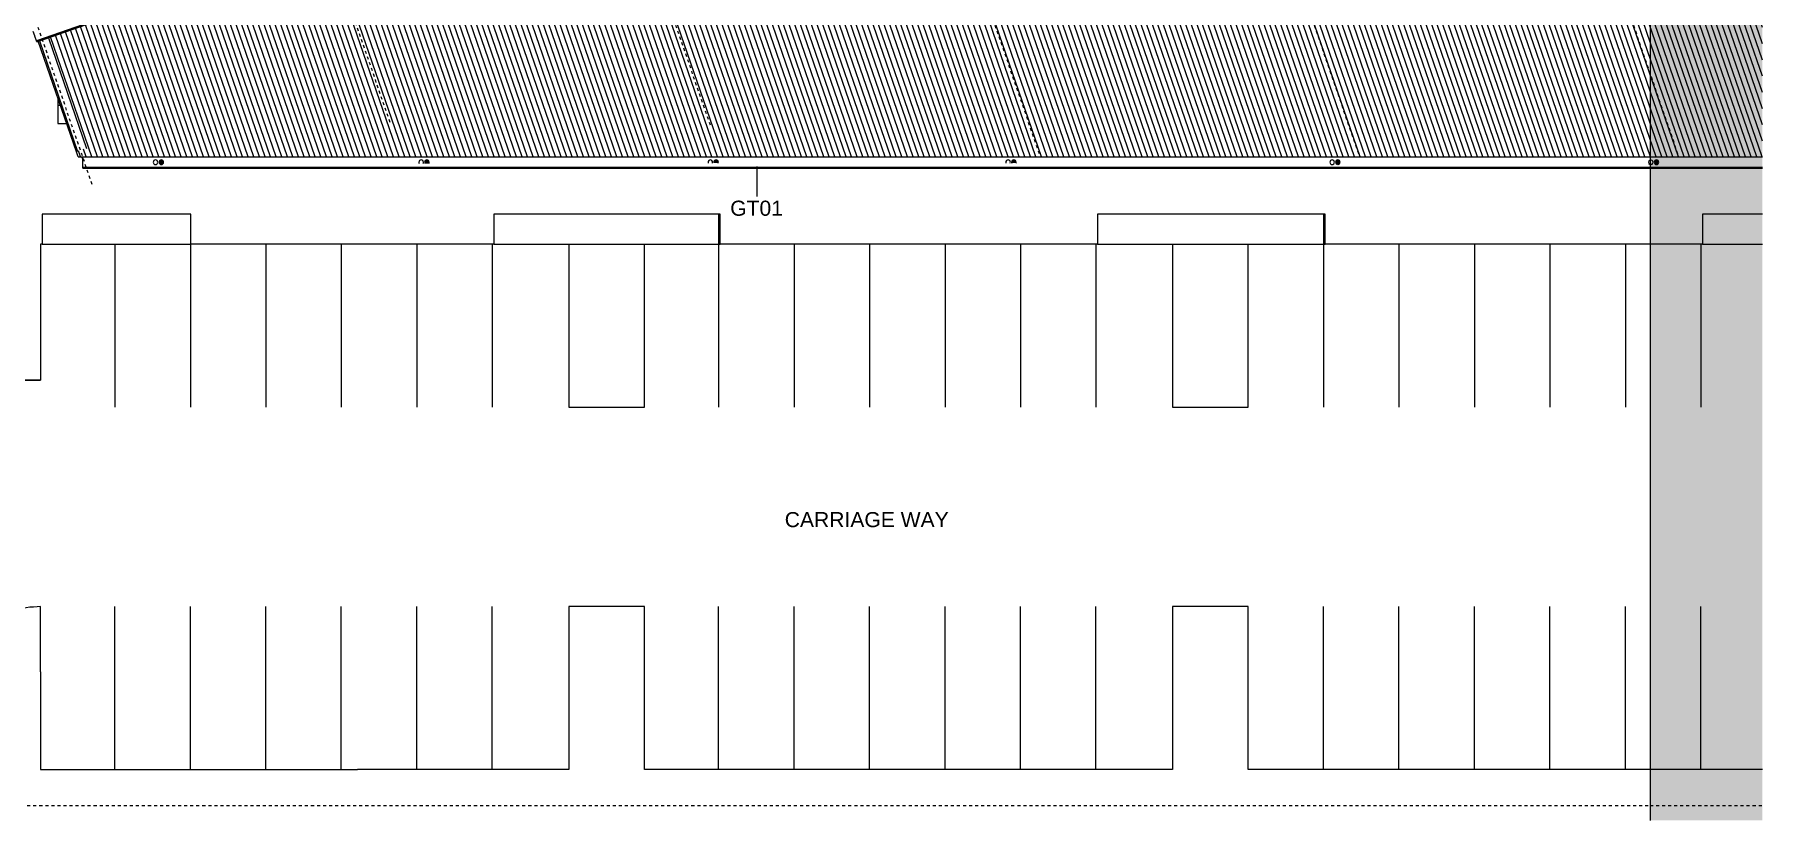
# Model space of a CAD drawing. Header units: metres. Extents: x -2477 to -2336, y 3945 to 4052.
# Drawn here: x -2397.1 to -2339.8, y 3945.5 to 3971.5 of the extents above; entities that cross this region are included whole.
import ezdxf

# ---------------------------------------------------------------- set-up
doc = ezdxf.new("R2010")
doc.units = ezdxf.units.M
doc.linetypes.add('AEC_Double Dash', pattern=[0.039, 0.015, -0.004, 0.006, -0.004, 0.006, -0.004])
doc.linetypes.add('Grid Line', pattern=[0.021, 0.012, -0.003, 0.003, -0.003])
for name, color, linetype, lineweight in [('A-CLNG', 13, 'Continuous', 5), ('A-CLNG-PATT', 13, 'Continuous', 5), ('A-DETL', 90, 'Continuous', 13), ('A-DETL-GENF', 92, 'Continuous', 5), ('A-FLOR', 192, 'Continuous', 5), ('A-GENM', 13, 'Continuous', 5), ('A-GENM-IDEN', 13, 'Continuous', 5), ('A-ROOF', 132, 'Continuous', 5), ('A-ROOF-PATT', 132, 'Continuous', 5), ('A-WALL', 113, 'Continuous', 5), ('C-PROP-LINE', 91, 'AEC_Double Dash', 13), ('C-TOPO', 7, 'Continuous', 5), ('G-ANNO-TEXT', 231, 'Continuous', 5), ('P-SANR-FIXT', 6, 'Continuous', 5), ('S-FNDN', 32, 'Continuous', 5), ('S-GRID', 1, 'Continuous', 5)]:
    doc.layers.add(name, color=color, linetype=linetype, lineweight=lineweight)
doc.styles.add('Arial', font='arial.ttf', dxfattribs={"height": 0.5})

# ---------------------------------------------------------------- blocks, each defined once
blk = doc.blocks.new('Downpipe - L Spreader - Default-3252573-ROOF - Part A')
at = {"layer": 'P-SANR-FIXT'}
blk.add_hatch(color=211, dxfattribs=at).paths.add_polyline_path([(-0.04, 2.375), (-0.059, 2.372), (-0.077, 2.365), (-0.093, 2.353), (-0.105, 2.337), (-0.112, 2.319), (-0.115, 2.3), (-0.112, 2.281), (-0.105, 2.262), (-0.093, 2.247), (-0.077, 2.235), (-0.059, 2.228), (-0.04, 2.225), (-0.02, 2.228), (-0.002, 2.235), (0.013, 2.247), (0.025, 2.262), (0.033, 2.281), (0.035, 2.3), (0.033, 2.319), (0.025, 2.337), (0.013, 2.353), (-0.002, 2.365), (-0.02, 2.372)])
for start, end in [(0, 180), (180, 0)]:
    blk.add_arc((-0.04, 2.3), 0.075, start, end, dxfattribs=at)
blk = doc.blocks.new('Downpipe - L Spreader - Default-3252578-ROOF - Part A')
at = {"layer": 'P-SANR-FIXT'}
blk.add_hatch(color=211, dxfattribs=at).paths.add_polyline_path([(-0.049, 2.374), (-0.059, 2.372), (-0.077, 2.365), (-0.093, 2.353), (-0.105, 2.337), (-0.112, 2.319), (-0.115, 2.3), (-0.112, 2.281), (-0.105, 2.262), (-0.093, 2.247), (-0.077, 2.235), (-0.059, 2.228), (-0.04, 2.225), (-0.02, 2.228), (-0.002, 2.235), (0.013, 2.247), (0.025, 2.262), (0.033, 2.281), (0.035, 2.3), (0.033, 2.319), (0.025, 2.337), (0.013, 2.353), (-0.002, 2.365), (-0.027, 2.373)])
for start, end in [(97.2228, 180), (180, 0), (0, 79.8387)]:
    blk.add_arc((-0.04, 2.3), 0.075, start, end, dxfattribs=at)
blk = doc.blocks.new('Downpipe - L Spreader - Default-3252579-ROOF - Part A')
at = {"layer": 'P-SANR-FIXT'}
blk.add_hatch(color=211, dxfattribs=at).paths.add_polyline_path([(-0.109, 2.328), (-0.112, 2.319), (-0.115, 2.3), (-0.112, 2.281), (-0.105, 2.262), (-0.093, 2.247), (-0.077, 2.235), (-0.059, 2.228), (-0.04, 2.225), (-0.02, 2.228), (-0.002, 2.235), (0.013, 2.247), (0.025, 2.262), (0.033, 2.281), (0.035, 2.3), (0.03, 2.325), (-0.103, 2.328)])
for start, end in [(157.6524, 180), (180, 0), (0, 19.7856)]:
    blk.add_arc((-0.04, 2.3), 0.075, start, end, dxfattribs=at)
blk = doc.blocks.new('Downpipe - L Spreader - Default-3252580-ROOF - Part A')
at = {"layer": 'P-SANR-FIXT'}
blk.add_hatch(color=211, dxfattribs=at).paths.add_polyline_path([(-0.109, 2.327), (-0.112, 2.319), (-0.115, 2.3), (-0.112, 2.281), (-0.105, 2.262), (-0.093, 2.247), (-0.077, 2.235), (-0.059, 2.228), (-0.04, 2.225), (-0.02, 2.228), (-0.002, 2.235), (0.013, 2.247), (0.025, 2.262), (0.033, 2.281), (0.035, 2.3), (0.031, 2.323), (-0.105, 2.326)])
for start, end in [(159.1214, 180), (180, 0), (0, 18.2893)]:
    blk.add_arc((-0.04, 2.3), 0.075, start, end, dxfattribs=at)
blk = doc.blocks.new('Downpipe - L Spreader - Default-3252581-ROOF - Part A')
at = {"layer": 'P-SANR-FIXT'}
blk.add_hatch(color=211, dxfattribs=at).paths.add_polyline_path([(-0.1, 2.344), (-0.105, 2.337), (-0.112, 2.319), (-0.115, 2.3), (-0.112, 2.281), (-0.105, 2.262), (-0.093, 2.247), (-0.077, 2.235), (-0.059, 2.228), (-0.04, 2.225), (-0.02, 2.228), (-0.002, 2.235), (0.013, 2.247), (0.025, 2.262), (0.033, 2.281), (0.035, 2.3), (0.033, 2.319), (0.022, 2.341), (-0.097, 2.344)])
for start, end in [(144.1151, 180), (180, 0), (0, 33.2492)]:
    blk.add_arc((-0.04, 2.3), 0.075, start, end, dxfattribs=at)
blk = doc.blocks.new('Downpipe - L Spreader - Default-3252583-ROOF - Part A')
at = {"layer": 'P-SANR-FIXT'}
blk.add_hatch(color=211, dxfattribs=at).paths.add_polyline_path([(-0.04, 2.375), (-0.059, 2.372), (-0.077, 2.365), (-0.093, 2.353), (-0.105, 2.337), (-0.112, 2.319), (-0.115, 2.3), (-0.112, 2.281), (-0.105, 2.262), (-0.093, 2.247), (-0.077, 2.235), (-0.059, 2.228), (-0.04, 2.225), (-0.02, 2.228), (-0.002, 2.235), (0.013, 2.247), (0.025, 2.262), (0.033, 2.281), (0.035, 2.3), (0.033, 2.319), (0.025, 2.337), (0.013, 2.353), (-0.002, 2.365), (-0.02, 2.372)])
for start, end in [(0, 180), (180, 0)]:
    blk.add_arc((-0.04, 2.3), 0.075, start, end, dxfattribs=at)
blk = doc.blocks.new('Downpipe - L Spreader - Default-V7-ROOF - Part A')
at = {"layer": 'P-SANR-FIXT'}
for start, end in [(71.6802, 180), (180, 288.3198), (0, 71.2952), (288.7048, 0)]:
    blk.add_arc((-0.04, 2.3), 0.075, start, end, dxfattribs=at)
blk = doc.blocks.new('Downpipe - L Spreader - Default-V8-ROOF - Part A')
at = {"layer": 'P-SANR-FIXT'}
for start, end in [(0, 180), (180, 0)]:
    blk.add_arc((-0.04, 2.3), 0.075, start, end, dxfattribs=at)
blk = doc.blocks.new('Downpipe - L Spreader - Default-V9-ROOF - Part A')
at = {"layer": 'P-SANR-FIXT'}
for start, end in [(154.5914, 180), (180, 0), (0, 22.9036)]:
    blk.add_arc((-0.04, 2.3), 0.075, start, end, dxfattribs=at)
blk = doc.blocks.new('Downpipe - L Spreader - Default-V10-ROOF - Part A')
at = {"layer": 'P-SANR-FIXT'}
for start, end in [(156.0605, 180), (180, 0), (0, 21.4072)]:
    blk.add_arc((-0.04, 2.3), 0.075, start, end, dxfattribs=at)
blk = doc.blocks.new('Downpipe - L Spreader - Default-V11-ROOF - Part A')
at = {"layer": 'P-SANR-FIXT'}
for start, end in [(150, 180), (180, 0), (0, 30)]:
    blk.add_arc((-0.04, 2.3), 0.075, start, end, dxfattribs=at)
blk = doc.blocks.new('Downpipe - L Spreader - Default-V12-ROOF - Part A')
at = {"layer": 'P-SANR-FIXT'}
for start, end in [(0, 180), (180, 0)]:
    blk.add_arc((-0.04, 2.3), 0.075, start, end, dxfattribs=at)
blk = doc.blocks.new('Structural Foundations - Area 5 - Structural Foundations - Area 51-1595934-ROOF - Part A')
at = {"layer": 'S-FNDN'}
blk.add_line((-2396.288, 3969.147), (-2396.204, 3969.147), dxfattribs=at)
blk = doc.blocks.new('Roofs 1 - Roofs 1-2640243-ROOF - Part A')
at = {"layer": 'A-ROOF'}
for p, q in [((-2340.686, 3990.978), (-2343.541, 3989.979)), ((-2340.686, 3990.976), (-2343.541, 3989.977)), ((-2343.541, 3989.95), (-2340.677, 3990.952)), ((-2343.542, 3989.979), (-2396.992, 3971.279)), ((-2343.542, 3989.977), (-2396.991, 3971.277)), ((-2396.983, 3971.253), (-2343.542, 3989.95)), ((-2397.05, 3971.444), (-2397.103, 3971.596)), ((-2396.992, 3971.279), (-2397.048, 3971.438)), ((-2396.991, 3971.277), (-2396.992, 3971.279)), ((-2396.985, 3971.258), (-2396.991, 3971.277))]:
    blk.add_line(p, q, dxfattribs=at)
for centre, major_axis, start_param, end_param in [((-2397.05, 3971.444), (-0.00338, 0.00966), 4.049455, 4.712388), ((-2396.985, 3971.259), (-0.00213, 0.0061), 1.745819, 3.141593)]:
    blk.add_ellipse(centre, major_axis=major_axis, ratio=0.000431, start_param=start_param, end_param=end_param, dxfattribs=at)
blk = doc.blocks.new('GT01 - GT01-2642391-ROOF - Part A')
at = {"layer": 'A-GENM'}
for p, q in [((-2395.465, 3967.264), (-2395.465, 3967.432)), ((-2395.465, 3967.432), (-2395.462, 3967.432)), ((-2395.462, 3967.432), (-2395.465, 3967.432)), ((-2395.462, 3967.066), (-2395.465, 3967.258)), ((-2395.462, 3967.432), (-2395.462, 3967.434)), ((-2343.542, 3967.432), (-2395.462, 3967.432)), ((-2395.462, 3967.087), (-2395.462, 3967.089)), ((-2343.542, 3967.089), (-2395.462, 3967.089)), ((-2395.462, 3967.067), (-2395.462, 3967.087)), ((-2343.542, 3967.087), (-2395.462, 3967.087)), ((-2395.462, 3967.062), (-2343.542, 3967.062)), ((-2339.817, 3967.432), (-2343.541, 3967.432)), ((-2339.817, 3967.089), (-2343.541, 3967.089)), ((-2339.817, 3967.087), (-2343.541, 3967.087)), ((-2343.541, 3967.062), (-2339.817, 3967.062))]:
    blk.add_line(p, q, dxfattribs=at)
for centre, major_axis, start_param, end_param in [((-2395.465, 3967.264), (0, 0.0102), 1.570796, 2.233729), ((-2395.465, 3967.264), (0, 0.0122), 2.012752, 2.233729), ((-2395.462, 3967.068), (0, 0.00646), 3.141593, 4.537366), ((-2395.462, 3967.068), (0, 0.00446), 2.182758, 2.967627), ((-2395.462, 3967.068), (0, 0.00446), 3.490873, 3.752496), ((-2395.462, 3967.068), (0, 0.00446), 3.141593, 3.22925), ((-2395.462, 3967.068), (0, 0.00646), 2.452045, 2.71271)]:
    blk.add_ellipse(centre, major_axis=major_axis, ratio=0.017376, start_param=start_param, end_param=end_param, dxfattribs=at)
blk = doc.blocks.new('Area 51 Ceiling - External FC - Area 51 Ceiling - External FC-2924300-ROOF - Part A')
at = {"layer": 'A-CLNG-PATT'}
h = blk.add_hatch(dxfattribs=at)
h.set_pattern_fill('FP_1', color=256, style=0, pattern_type=2)
h.set_pattern_definition([(270, (-2340.614, 3941.042), (1.2, 0.00101), []), (0.0483, (-2340.614, 3941.042), (3e-06, 2.996), [])])
h.paths.add_polyline_path([(-2395.465, 3967.419), (-2395.465, 3967.432), (-2395.508, 3967.434), (-2395.503, 3967.419)])
at = {"layer": 'A-CLNG'}
for p, q in [((-2395.508, 3967.434), (-2395.503, 3967.419)), ((-2395.503, 3967.419), (-2395.465, 3967.419))]:
    blk.add_line(p, q, dxfattribs=at)
blk = doc.blocks.new('Family - ___-240017-ROOF - Part A')
at = {"layer": 'C-PROP-LINE'}
for p, q in [((-2401.701, 3945.944), (-2343.541, 3945.944)), ((-2343.541, 3945.944), (-2339.817, 3945.944))]:
    blk.add_line(p, q, dxfattribs=at)

msp = doc.modelspace()

# ---------------------------------------------------------------- hatches: boundary and pattern name
at = {"layer": 'A-DETL-GENF', "transparency": 33554585}
msp.add_hatch(color=7, dxfattribs=at).paths.add_polyline_path([(-2343.541, 3945.451), (-2339.817, 3945.451), (-2339.817, 4050.268), (-2343.541, 4050.268), (-2343.542, 4001.217), (-2345.559, 4000.677), (-2341.524, 3999.596), (-2343.541, 3999.055), (-2343.541, 3958.553)])
at = {"layer": 'A-ROOF-PATT'}
h = msp.add_hatch(dxfattribs=at)
h.set_pattern_fill('FP_5', color=256, style=0, pattern_type=2)
h.set_pattern_definition([(109, (-3.94, 11.442), (-0.165465751, -0.056974427), [])])
h.paths.add_polyline_path([(-2381.326, 3972.418), (-2381.332, 3972.416), (-2381.332, 3972.416)])
h.paths.add_polyline_path([(-2381.904, 3972.351), (-2381.906, 3972.35), (-2381.911, 3972.35)])
h.paths.add_polyline_path([(-2384.346, 3972.069), (-2384.353, 3972.067), (-2384.353, 3972.068)])
h.paths.add_polyline_path([(-2365.357, 3967.434), (-2339.817, 3967.434), (-2339.817, 3977.217), (-2344.617, 3976.662), (-2344.611, 3976.611), (-2344.615, 3976.611), (-2344.616, 3976.61), (-2344.781, 3976.591), (-2344.783, 3976.591), (-2344.785, 3976.591), (-2344.791, 3976.642), (-2350.349, 3975.999), (-2350.343, 3975.948), (-2350.347, 3975.948), (-2350.348, 3975.947), (-2350.513, 3975.928), (-2350.514, 3975.928), (-2350.517, 3975.928), (-2350.523, 3975.979), (-2356.081, 3975.336), (-2356.075, 3975.285), (-2356.079, 3975.286), (-2356.08, 3975.284), (-2356.245, 3975.265), (-2356.246, 3975.265), (-2356.249, 3975.265), (-2356.255, 3975.316), (-2361.813, 3974.673), (-2361.807, 3974.622), (-2361.811, 3974.623), (-2361.811, 3974.621), (-2361.977, 3974.602), (-2361.978, 3974.602), (-2361.981, 3974.602), (-2361.987, 3974.653), (-2367.545, 3974.01), (-2367.539, 3973.959), (-2367.543, 3973.96), (-2367.543, 3973.958), (-2367.709, 3973.94), (-2367.71, 3973.939), (-2367.713, 3973.939), (-2367.719, 3973.99), (-2373.277, 3973.347), (-2373.271, 3973.296), (-2373.274, 3973.297), (-2373.275, 3973.295), (-2373.441, 3973.277), (-2373.442, 3973.276), (-2373.445, 3973.276), (-2373.451, 3973.327), (-2379.008, 3972.682), (-2379.003, 3972.634), (-2379.006, 3972.634), (-2379.007, 3972.632), (-2379.173, 3972.614), (-2379.174, 3972.613), (-2379.177, 3972.613), (-2379.182, 3972.665), (-2379.372, 3972.643), (-2379.489, 3972.629), (-2379.661, 3972.61), (-2380.775, 3972.481), (-2380.793, 3972.479), (-2381.165, 3972.435), (-2384.553, 3972.043), (-2384.549, 3972.001), (-2385.097, 3971.938), (-2385.104, 3972.007), (-2385.114, 3972.093), (-2384.566, 3972.157), (-2384.558, 3972.087), (-2384.554, 3972.052), (-2379.183, 3972.673), (-2379.199, 3972.812), (-2379.195, 3972.81), (-2379.195, 3972.812), (-2379.029, 3972.83), (-2379.029, 3972.831), (-2379.025, 3972.831), (-2379.009, 3972.692), (-2373.451, 3973.335), (-2373.468, 3973.475), (-2373.463, 3973.473), (-2373.463, 3973.475), (-2373.297, 3973.493), (-2373.297, 3973.494), (-2373.293, 3973.494), (-2373.278, 3973.355), (-2367.72, 3973.998), (-2367.736, 3974.138), (-2367.732, 3974.136), (-2367.731, 3974.137), (-2367.565, 3974.156), (-2367.565, 3974.157), (-2367.562, 3974.156), (-2367.546, 3974.018), (-2361.988, 3974.661), (-2362.004, 3974.801), (-2362, 3974.798), (-2361.999, 3974.8), (-2361.833, 3974.819), (-2361.833, 3974.819), (-2361.83, 3974.819), (-2361.814, 3974.681), (-2356.256, 3975.324), (-2356.272, 3975.463), (-2356.268, 3975.461), (-2356.267, 3975.463), (-2356.101, 3975.482), (-2356.101, 3975.482), (-2356.098, 3975.482), (-2356.082, 3975.344), (-2350.524, 3975.987), (-2350.54, 3976.126), (-2350.536, 3976.124), (-2350.535, 3976.126), (-2350.37, 3976.145), (-2350.37, 3976.145), (-2350.366, 3976.145), (-2350.35, 3976.007), (-2344.792, 3976.649), (-2344.808, 3976.789), (-2344.804, 3976.787), (-2344.803, 3976.789), (-2344.638, 3976.807), (-2344.638, 3976.808), (-2344.634, 3976.808), (-2344.618, 3976.67), (-2339.817, 3977.225), (-2339.817, 3988.451), (-2340.678, 3990.952), (-2396.601, 3971.387), (-2395.339, 3967.723), (-2395.674, 3967.608), (-2395.614, 3967.434), (-2369.613, 3967.434)])

# ---------------------------------------------------------------- linework, layer by layer
at = {"layer": 'A-DETL', "lineweight": 15}
msp.add_line((-2343.541, 3999.055), (-2343.541, 3945.451), dxfattribs=at)
at = {"layer": 'A-DETL', "lineweight": 5}
for p, q in [((-2394.396, 3964.544), (-2394.396, 3959.144)), ((-2391.896, 3964.544), (-2391.896, 3959.144)), ((-2389.396, 3964.544), (-2389.396, 3959.144)), ((-2386.896, 3964.544), (-2386.896, 3959.144)), ((-2384.396, 3964.544), (-2384.396, 3959.144)), ((-2381.896, 3964.544), (-2381.896, 3959.144)), ((-2374.396, 3964.544), (-2374.396, 3959.144)), ((-2371.896, 3964.544), (-2371.896, 3959.144)), ((-2369.396, 3964.544), (-2369.396, 3959.144)), ((-2366.896, 3964.544), (-2366.896, 3959.144)), ((-2364.396, 3964.544), (-2364.396, 3959.144)), ((-2361.896, 3964.544), (-2361.896, 3959.144)), ((-2354.358, 3964.544), (-2354.358, 3959.144)), ((-2351.858, 3964.544), (-2351.858, 3959.144)), ((-2349.358, 3964.544), (-2349.358, 3959.144)), ((-2346.858, 3964.544), (-2346.858, 3959.144)), ((-2344.358, 3964.544), (-2344.358, 3959.144)), ((-2341.858, 3964.544), (-2341.858, 3959.144)), ((-2394.396, 3947.144), (-2394.396, 3952.544)), ((-2391.896, 3947.144), (-2391.896, 3952.544)), ((-2389.396, 3947.144), (-2389.396, 3952.544)), ((-2386.896, 3947.144), (-2386.896, 3952.544)), ((-2384.396, 3947.144), (-2384.396, 3952.544)), ((-2381.896, 3947.144), (-2381.896, 3952.544)), ((-2374.396, 3947.144), (-2374.396, 3952.544)), ((-2371.896, 3947.144), (-2371.896, 3952.544)), ((-2369.396, 3947.144), (-2369.396, 3952.544)), ((-2366.896, 3947.144), (-2366.896, 3952.544)), ((-2364.396, 3947.144), (-2364.396, 3952.544)), ((-2361.896, 3947.144), (-2361.896, 3952.544)), ((-2354.358, 3947.144), (-2354.358, 3952.544)), ((-2351.858, 3947.144), (-2351.858, 3952.544)), ((-2349.358, 3947.144), (-2349.358, 3952.544)), ((-2346.858, 3947.144), (-2346.858, 3952.544)), ((-2344.358, 3947.144), (-2344.358, 3952.544)), ((-2341.858, 3947.144), (-2341.858, 3952.544))]:
    msp.add_line(p, q, dxfattribs=at)
at = {"layer": 'A-FLOR'}
for p, q in [((-2396.288, 3969.391), (-2396.288, 3968.544)), ((-2396.288, 3968.544), (-2395.996, 3968.544)), ((-2391.883, 3965.544), (-2396.808, 3965.544)), ((-2396.808, 3965.544), (-2396.808, 3964.544)), ((-2391.883, 3964.544), (-2391.883, 3965.544)), ((-2374.346, 3965.544), (-2381.846, 3965.544)), ((-2381.846, 3965.544), (-2381.846, 3964.544)), ((-2374.346, 3964.544), (-2374.346, 3965.544)), ((-2361.846, 3965.544), (-2361.846, 3964.544)), ((-2354.308, 3965.544), (-2361.846, 3965.544)), ((-2354.308, 3964.544), (-2354.308, 3965.544)), ((-2341.808, 3965.544), (-2341.808, 3964.544)), ((-2339.817, 3965.544), (-2341.808, 3965.544)), ((-2396.858, 3964.544), (-2396.858, 3960.044)), ((-2396.808, 3964.544), (-2396.858, 3964.544)), ((-2396.808, 3964.544), (-2391.883, 3964.544)), ((-2381.846, 3964.544), (-2391.883, 3964.544)), ((-2381.846, 3964.544), (-2379.358, 3964.544)), ((-2379.358, 3964.544), (-2379.358, 3959.144)), ((-2376.858, 3964.544), (-2374.346, 3964.544)), ((-2376.858, 3959.144), (-2376.858, 3964.544)), ((-2361.846, 3964.544), (-2374.346, 3964.544)), ((-2361.846, 3964.544), (-2359.358, 3964.544)), ((-2359.358, 3964.544), (-2359.358, 3959.144)), ((-2356.858, 3964.544), (-2354.308, 3964.544)), ((-2356.858, 3959.144), (-2356.858, 3964.544)), ((-2341.808, 3964.544), (-2354.308, 3964.544)), ((-2341.808, 3964.544), (-2339.817, 3964.544)), ((-2396.858, 3960.044), (-2409.642, 3960.044)), ((-2379.358, 3959.144), (-2376.858, 3959.144)), ((-2359.358, 3959.144), (-2356.858, 3959.144)), ((-2396.858, 3950.38), (-2396.858, 3952.537)), ((-2376.858, 3952.544), (-2379.358, 3952.544)), ((-2379.358, 3952.544), (-2379.358, 3947.144)), ((-2376.858, 3947.144), (-2376.858, 3952.544)), ((-2356.858, 3952.544), (-2359.358, 3952.544)), ((-2359.358, 3952.544), (-2359.358, 3947.144)), ((-2356.858, 3947.144), (-2356.858, 3952.544)), ((-2379.358, 3947.144), (-2386.358, 3947.144)), ((-2359.358, 3947.144), (-2376.858, 3947.144)), ((-2339.817, 3947.144), (-2356.858, 3947.144))]:
    msp.add_line(p, q, dxfattribs=at)
for points, knots in [([(-2403.788, 3955.859), (-2403.624, 3956.174), (-2403.253, 3956.78), (-2402.353, 3957.882), (-2400.961, 3959.008), (-2399.316, 3959.716), (-2397.923, 3960), (-2397.213, 3960.045), (-2396.858, 3960.044)], [-1, -1, -1, -1, -0.875, -0.75, -0.5, -0.25, -0.125, 0, 0, 0, 0]), ([(-2396.858, 3952.537), (-2397.178, 3952.523), (-2397.815, 3952.456), (-2398.813, 3952.22), (-2399.471, 3951.965), (-2399.817, 3951.799)], [-1, -1, -1, -1, -0.875, -0.75, -0.6, -0.6, -0.6, -0.6])]:
    msp.add_open_spline(points, degree=3, knots=knots, dxfattribs=at)
at = {"layer": 'A-GENM-IDEN'}
msp.add_line((-2373.133, 3967.119), (-2373.133, 3966.122), dxfattribs=at)
at = {"layer": 'A-ROOF'}
for p, q in [((-2395.614, 3967.434), (-2395.674, 3967.608)), ((-2395.614, 3967.434), (-2343.542, 3967.434)), ((-2343.541, 3967.434), (-2339.817, 3967.434))]:
    msp.add_line(p, q, dxfattribs=at)
at = {"layer": 'A-WALL'}
for p, q in [((-2395.673, 3967.606), (-2396.935, 3971.27)), ((-2396.897, 3971.284), (-2395.635, 3967.619)), ((-2396.601, 3971.387), (-2395.338, 3967.721))]:
    msp.add_line(p, q, dxfattribs=at)
at = {"layer": 'C-TOPO'}
for p, q in [((-2391.896, 3965.544), (-2391.896, 3964.544)), ((-2374.396, 3965.544), (-2374.396, 3964.544)), ((-2354.358, 3965.544), (-2354.358, 3964.544)), ((-2379.358, 3964.544), (-2376.858, 3964.544)), ((-2359.358, 3964.544), (-2356.858, 3964.544)), ((-2396.858, 3950.38), (-2396.858, 3947.144)), ((-2396.858, 3947.144), (-2386.358, 3947.144))]:
    msp.add_line(p, q, dxfattribs=at)
msp.add_open_spline([(-2396.923, 3960.044), (-2396.96, 3960.044), (-2396.998, 3960.043), (-2397.035, 3960.043)], degree=3, dxfattribs=at)
at = {"layer": 'S-GRID', "linetype": 'Grid Line'}
for p, q in [((-2342.616, 3967.536), (-2369.445, 4045.453)), ((-2353.192, 3967.536), (-2378.9, 4042.198)), ((-2363.768, 3967.536), (-2388.356, 4038.942)), ((-2374.671, 3968.484), (-2397.811, 4035.686)), ((-2385.281, 3968.582), (-2407.266, 4032.43)), ((-2395.149, 3966.526), (-2416.721, 4029.175))]:
    msp.add_line(p, q, dxfattribs=at)

# ---------------------------------------------------------------- block references
at = {"layer": 'A-CLNG'}
msp.add_blockref('Area 51 Ceiling - External FC - Area 51 Ceiling - External FC-2924300-ROOF - Part A', (0, 0), dxfattribs=at)
at = {"layer": 'A-GENM'}
msp.add_blockref('GT01 - GT01-2642391-ROOF - Part A', (0, 0), dxfattribs=at)
at = {"layer": 'A-ROOF'}
msp.add_blockref('Roofs 1 - Roofs 1-2640243-ROOF - Part A', (0, 0), dxfattribs=at)
at = {"layer": 'C-PROP-LINE'}
msp.add_blockref('Family - ___-240017-ROOF - Part A', (0, 0), dxfattribs=at)
at = {"layer": 'P-SANR-FIXT', "rotation": 180}
for name, p in [('Downpipe - L Spreader - Default-V12-ROOF - Part A', (-2393.091, 3969.56)), ('Downpipe - L Spreader - Default-3252583-ROOF - Part A', (-2392.901, 3969.56)), ('Downpipe - L Spreader - Default-V11-ROOF - Part A', (-2384.291, 3969.56)), ('Downpipe - L Spreader - Default-3252581-ROOF - Part A', (-2384.101, 3969.56)), ('Downpipe - L Spreader - Default-V10-ROOF - Part A', (-2374.711, 3969.56)), ('Downpipe - L Spreader - Default-3252580-ROOF - Part A', (-2374.521, 3969.56)), ('Downpipe - L Spreader - Default-V9-ROOF - Part A', (-2364.848, 3969.56)), ('Downpipe - L Spreader - Default-3252579-ROOF - Part A', (-2364.658, 3969.56)), ('Downpipe - L Spreader - Default-V8-ROOF - Part A', (-2354.113, 3969.56)), ('Downpipe - L Spreader - Default-3252578-ROOF - Part A', (-2353.923, 3969.56)), ('Downpipe - L Spreader - Default-V7-ROOF - Part A', (-2343.557, 3969.56)), ('Downpipe - L Spreader - Default-3252573-ROOF - Part A', (-2343.367, 3969.56))]:
    msp.add_blockref(name, p, dxfattribs=at)
at = {"layer": 'S-FNDN'}
msp.add_blockref('Structural Foundations - Area 5 - Structural Foundations - Area 51-1595934-ROOF - Part A', (0, 0), dxfattribs=at)

# ---------------------------------------------------------------- texts
at = {"layer": 'G-ANNO-TEXT', "color": 7, "insert": (-2372.207, 3955.669), "char_height": 0.5, "width": 6.6059, "attachment_point": 1, "style": 'Arial'}
msp.add_mtext('CARRIAGE WAY', dxfattribs=at)

# ---------------------------------------------------------------- next in the draw order: texts
at = {"layer": 'A-GENM-IDEN', "insert": (-2374.013, 3965.987), "char_height": 0.5, "width": 2.11645, "attachment_point": 1, "style": 'Arial', "bg_fill": 3, "box_fill_scale": 1.25, "bg_fill_color": 256, "bg_fill_true_color": 13158600, "bg_fill_transparency": 0}
msp.add_mtext('GT01', dxfattribs=at)

doc.saveas('drawing.dxf')
